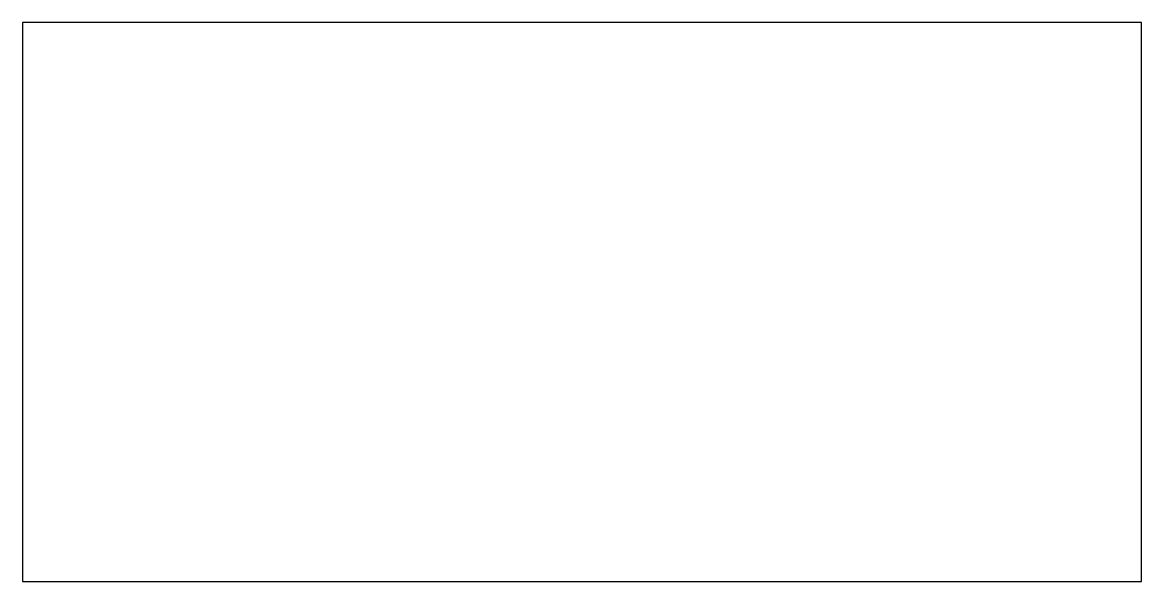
# Model space of a CAD drawing. Header units: inches. Extents: x -24.2 to 26.6, y 0 to 25.4.
import ezdxf

# ---------------------------------------------------------------- set-up
doc = ezdxf.new("R2010")
doc.units = ezdxf.units.IN
doc.header["$MEASUREMENT"] = 0

msp = doc.modelspace()

# ---------------------------------------------------------------- linework, layer by layer
at = {"color": 7}
for p, q in [((-24.168, 25.429), (-24.168, 0.029)), ((26.632, 25.429), (-24.168, 25.429)), ((26.632, 0.029), (26.632, 25.429)), ((-24.168, 0.029), (26.632, 0.029))]:
    msp.add_line(p, q, dxfattribs=at)

doc.saveas('drawing.dxf')
